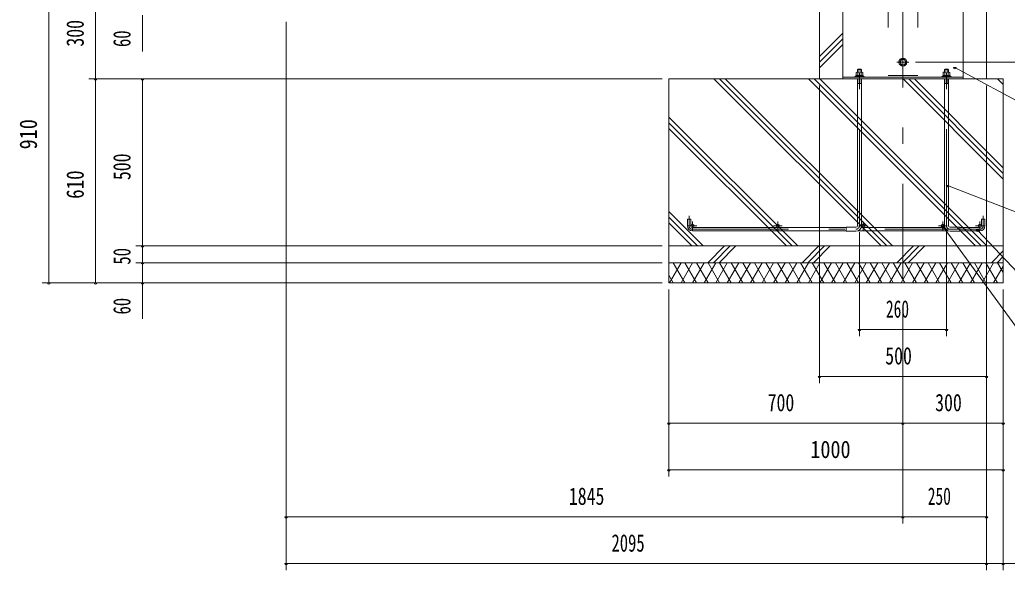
# Model space of a CAD drawing. Units: millimetres, scale not verified, with parts at other scales. Extents: x -25340 to 25345, y -10500 to 10500.
# Drawn here: x 13528 to 20913, y -3330 to 787 of the extents above; entities that cross this region are included whole.
import ezdxf
from ezdxf.enums import TextEntityAlignment as Align

# ---------------------------------------------------------------- set-up
doc = ezdxf.new("R2010")
doc.units = ezdxf.units.MM
doc.header["$LTSCALE"] = 60
doc.linetypes.add('USER2', pattern=[10, 4, -6])
doc.linetypes.add('USER3', pattern=[24, 12, -5, 2, -5])
for name, color, linetype, lineweight in [('0-6_2-02BOLD', 7, 'Continuous', 18), ('0-7_2-12HIDDEN', 3, 'USER2', 18), ('0-8_2-22CENTER', 3, 'USER3', 18), ('0-9_2-42THIN', 4, 'Continuous', 18), ('0-A_2-52DIM', 3, 'Continuous', 18), ('0-B_2-62HATCH', 2, 'Continuous', 18)]:
    doc.layers.add(name, color=color, linetype=linetype, lineweight=lineweight)
doc.styles.add('ＭＳ ゴシック', font='')
doc.styles.get('ＭＳ ゴシック').set_extended_font_data('MS Gothic')

msp = doc.modelspace()

# ---------------------------------------------------------------- linework, layer by layer
at = {"layer": '0-6_2-02BOLD'}
for p, q in [((19508.12, 969.93), (19508.12, 344.93)), ((19683.12, 969.93), (19683.12, 344.93)), ((20583.13, 969.93), (20583.13, 344.93)), ((20120.85, 448.68), (20145.39, 448.68)), ((20157.66, 469.93), (20145.39, 491.18)), ((20145.39, 448.68), (20157.66, 469.93)), ((19781.25, 369.43), (19781.25, 361.93)), ((19781.25, 369.43), (19835, 369.43)), ((19783.59, 392.17), (19787.5, 394.43)), ((19783.59, 392.17), (19783.59, 369.43)), ((19787.5, 394.43), (19828.75, 394.43)), ((19793.13, 412.67), (19823.13, 412.67)), ((19795.86, 392.17), (19795.86, 369.43)), ((19800.63, 361.93), (19808.12, 369.43)), ((19808.12, 361.93), (19815.62, 369.43)), ((19818.12, 417.67), (19823.13, 412.67)), ((19820.39, 392.17), (19820.39, 369.43)), ((19823.13, 394.43), (19823.13, 412.67)), ((19828.75, 394.43), (19832.66, 392.17)), ((19832.66, 392.17), (19832.66, 369.43)), ((19835, 369.43), (19835, 361.93)), ((20431.25, 369.43), (20431.25, 361.93)), ((20485, 369.43), (20431.25, 369.43)), ((20443.12, 394.43), (20443.12, 412.67)), ((20473.13, 412.67), (20443.12, 412.67)), ((20445.85, 392.17), (20445.85, 369.43)), ((20458.12, 361.93), (20450.62, 369.43)), ((20465.62, 361.93), (20458.12, 369.43)), ((20470.39, 392.17), (20470.39, 369.43)), ((20473.13, 394.43), (20473.13, 412.67)), ((20482.66, 392.17), (20482.66, 369.43)), ((20485, 369.43), (20485, 361.93)), ((18383.13, 344.93), (20883.12, 344.93)), ((18383.13, 344.93), (18383.13, -1180.07)), ((19683.12, 356.18), (20583.13, 356.18)), ((19773.13, 361.93), (19773.13, 356.18)), ((19793.13, -752.57), (19793.13, 344.93)), ((19793.13, 311.18), (19823.13, 311.18)), ((19823.13, -752.57), (19823.13, 344.93)), ((20443.12, -752.57), (20443.12, 344.93)), ((20473.13, 311.18), (20443.12, 311.18)), ((20473.13, -752.57), (20473.13, 344.93)), ((20493.12, 361.93), (20493.12, 356.18)), ((20883.12, 344.93), (20883.12, -1180.07)), ((18545.63, -705.07), (18520.63, -705.07)), ((18520.63, -755.07), (18520.63, -705.07)), ((18545.63, -755.07), (18545.63, -705.07)), ((20745.63, -755.07), (20745.63, -705.07)), ((18558.13, -767.57), (19708.13, -767.57)), ((18558.13, -792.57), (19708.13, -792.57)), ((19708.13, -795.07), (19708.13, -765.07)), ((19780.62, -765.07), (19708.13, -765.07)), ((19780.62, -795.07), (19708.13, -795.07)), ((20471.26, -792.57), (19794.98, -792.57)), ((20445.86, -767.57), (19820.39, -767.57)), ((20558.12, -795.07), (20485.63, -795.07)), ((20708.12, -767.57), (20558.12, -767.57)), ((20708.12, -792.57), (20558.12, -792.57)), ((20883.12, -905.07), (18383.13, -905.07)), ((20883.12, -1030.07), (18383.13, -1030.07)), ((20883.12, -1180.07), (18383.13, -1180.07))]:
    msp.add_line(p, q, dxfattribs=at)
for points in [[(20244.5, 1167.48), (20758.12, 1169.93), (20758.12, 344.93)], [(20120.85, 448.68), (20108.59, 469.93), (20120.85, 491.18), (20145.39, 491.18)], [(19793.13, 394.43), (19793.13, 412.67), (19798.12, 417.67), (19818.12, 417.67)], [(20482.66, 392.17), (20478.75, 394.43), (20437.5, 394.43), (20433.59, 392.17), (20433.59, 369.43)], [(20473.13, 412.67), (20468.12, 417.67), (20448.13, 417.67), (20443.12, 412.67)], [(19773.13, 361.93), (19843.12, 361.93), (19843.12, 356.18)], [(20493.12, 361.93), (20423.12, 361.93), (20423.12, 356.18)], [(20720.62, -755.07), (20720.62, -705.07), (20745.63, -705.07)], [(20558.12, -795.07), (20558.12, -765.07), (20485.63, -765.07)]]:
    msp.add_lwpolyline(points, dxfattribs=at)
for centre, radius in [((20133.12, 469.93), 30), ((20133.12, 469.93), 20.62), ((18558.13, -755.07), 12.5), ((19196.87, -755.07), 12.5), ((19835.62, -755.07), 12.5), ((20430.62, -755.07), 12.5), ((20708.12, -755.07), 12.5)]:
    msp.add_circle(centre, radius, dxfattribs=at)
for centre, radius, start, end in [((19789.72, 384.97), 9.46, 49.5701, 90), ((19808.12, 359.98), 34.45, 69.13593, 110.86406), ((19826.53, 384.97), 9.46, 90, 130.42989), ((20439.72, 384.97), 9.46, 49.57011, 90), ((20458.12, 359.98), 34.45, 69.13594, 110.86407), ((20476.53, 384.97), 9.46, 90, 130.4299), ((18558.13, -755.07), 37.5, 180, 270), ((19780.62, -752.57), 42.5, 270, 0), ((19780.62, -752.57), 12.5, 270, 0), ((20485.63, -752.57), 42.5, 180, 270), ((20485.63, -752.57), 12.5, 180, 270), ((20708.12, -755.07), 37.5, 270, 0)]:
    msp.add_arc(centre, radius, start, end, dxfattribs=at)
at = {"layer": '0-7_2-12HIDDEN'}
for p, q in [((20021.75, 969.93), (20021.75, 369.93)), ((20244.5, 969.93), (20244.5, 369.93)), ((20021.75, 369.93), (20244.5, 369.93))]:
    msp.add_line(p, q, dxfattribs=at)
at = {"layer": '0-8_2-22CENTER'}
for p, q in [((20133.12, 5319.93), (20133.12, -1305.07)), ((19808.12, -752.57), (19808.12, 447.67)), ((20088.12, 469.93), (20178.12, 469.93)), ((20458.12, -752.57), (20458.12, 447.67)), ((18533.13, -755.07), (18533.13, -680.07)), ((18558.13, -787.57), (18558.13, -722.57)), ((19196.87, -787.57), (19196.87, -722.57)), ((19835.62, -787.57), (19835.62, -722.57)), ((20430.62, -787.57), (20430.62, -722.57)), ((20708.12, -787.57), (20708.12, -722.57)), ((20733.12, -755.07), (20733.12, -680.07)), ((18590.63, -755.07), (18525.63, -755.07)), ((18558.13, -780.07), (20708.12, -780.07)), ((19229.37, -755.07), (19164.37, -755.07)), ((19868.12, -755.07), (19803.12, -755.07)), ((20463.12, -755.07), (20398.12, -755.07)), ((20740.62, -755.07), (20675.62, -755.07))]:
    msp.add_line(p, q, dxfattribs=at)
for centre, radius, start, end in [((18558.13, -755.07), 25, 180, 270), ((19780.62, -752.57), 27.5, 270, 0), ((20485.63, -752.57), 27.5, 180, 270), ((20708.12, -755.07), 25, 270, 0)]:
    msp.add_arc(centre, radius, start, end, dxfattribs=at)
at = {"layer": '0-9_2-42THIN'}
for p, q in [((19796.87, 394.43), (19796.87, 416.41)), ((19819.38, 394.43), (19819.38, 416.41)), ((20446.87, 394.43), (20446.87, 416.41)), ((20469.37, 394.43), (20469.37, 416.41)), ((19793.13, 304.69), (19796.87, 311.18)), ((19796.87, 311.18), (19796.87, 344.93)), ((19819.38, 311.18), (19819.38, 344.93)), ((19819.38, 311.18), (19823.13, 304.69)), ((20446.87, 311.18), (20443.12, 304.69)), ((20446.87, 311.18), (20446.87, 344.93)), ((20469.37, 311.18), (20469.37, 344.93)), ((20473.13, 304.69), (20469.37, 311.18))]:
    msp.add_line(p, q, dxfattribs=at)
at = {"layer": '0-A_2-52DIM'}
for p, q in [((13745.62, 1094.93), (13745.62, -1180.07)), ((14095.63, 344.93), (14095.63, 1094.93)), ((14445.63, 819.93), (14445.63, 549.93)), ((15520.62, -3330.07), (15520.62, 769.93)), ((21533.12, 469.93), (20228.12, 469.93)), ((20531.17, 428.62), (20511.17, 428.62)), ((20521.17, 428.62), (21883.13, -305.07)), ((14045.63, 344.93), (18333.13, 344.93)), ((14105.63, 344.93), (14085.63, 344.93)), ((14095.63, -1180.07), (14095.63, 344.93)), ((14455.62, 344.93), (14435.62, 344.93)), ((14445.63, 344.93), (14445.63, -905.07)), ((19508.12, -1930.07), (19508.12, 294.93)), ((20758.12, -3330.07), (20758.12, 294.93)), ((20475.82, -451.73), (20455.82, -451.73)), ((20465.82, -451.73), (21883.13, -1005.07)), ((19808.12, -1580.07), (19808.12, -802.57)), ((20444.25, -761.97), (20424.25, -761.97)), ((20434.25, -761.97), (21883.13, -2755.07)), ((20458.12, -1580.07), (20458.12, -802.57)), ((20700.4, -786.39), (20680.4, -786.39)), ((20690.4, -786.39), (21883.13, -2055.07)), ((14395.63, -905.07), (18333.13, -905.07)), ((14455.62, -905.07), (14435.62, -905.07)), ((14445.63, -905.07), (14445.63, -1030.07)), ((14395.63, -1030.07), (18333.13, -1030.07)), ((14455.62, -1030.07), (14435.62, -1030.07)), ((14445.63, -1030.07), (14445.63, -1180.07)), ((13695.62, -1180.07), (18333.13, -1180.07)), ((13755.62, -1180.07), (13735.62, -1180.07)), ((14105.63, -1180.07), (14085.63, -1180.07)), ((14455.62, -1180.07), (14435.62, -1180.07)), ((14445.63, -1180.07), (14445.63, -1450.07)), ((18383.13, -2630.07), (18383.13, -1230.07)), ((20883.12, -3330.07), (20883.12, -1230.07)), ((20133.12, -2980.07), (20133.12, -1355.07)), ((19818.12, -1530.07), (19798.12, -1530.07)), ((19808.12, -1530.07), (20458.12, -1530.07)), ((20468.12, -1530.07), (20448.12, -1530.07)), ((19518.12, -1880.07), (19498.12, -1880.07)), ((19508.12, -1880.07), (20758.12, -1880.07)), ((20768.12, -1880.07), (20748.12, -1880.07)), ((18393.13, -2230.07), (18373.13, -2230.07)), ((18383.13, -2230.07), (20133.12, -2230.07)), ((20143.12, -2230.07), (20123.12, -2230.07)), ((20133.12, -2230.07), (20883.12, -2230.07)), ((20893.12, -2230.07), (20873.12, -2230.07)), ((18393.13, -2580.07), (18373.13, -2580.07)), ((18383.13, -2580.07), (20883.12, -2580.07)), ((20893.12, -2580.07), (20873.12, -2580.07)), ((15530.62, -2930.07), (15510.62, -2930.07)), ((15520.62, -2930.07), (20133.12, -2930.07)), ((20143.12, -2930.07), (20123.12, -2930.07)), ((20133.12, -2930.07), (20758.12, -2930.07)), ((20768.12, -2930.07), (20748.12, -2930.07)), ((15530.62, -3280.07), (15510.62, -3280.07)), ((15520.62, -3280.07), (20758.12, -3280.07)), ((20768.12, -3280.07), (20748.12, -3280.07)), ((20758.12, -3280.07), (20883.12, -3280.07)), ((20893.12, -3280.07), (20873.12, -3280.07)), ((20883.12, -3280.07), (21153.12, -3280.07))]:
    msp.add_line(p, q, dxfattribs=at)
for centre in [(20521.17, 428.62), (14095.63, 344.93), (14445.62, 344.93), (20465.82, -451.73), (20434.25, -761.97), (20690.4, -786.39), (14445.62, -905.07), (14445.62, -1030.07), (13745.62, -1180.07), (14095.63, -1180.07), (14445.62, -1180.07), (19808.12, -1530.07), (20458.12, -1530.07), (19508.12, -1880.07), (20758.12, -1880.07), (18383.13, -2230.07), (20133.12, -2230.07), (20883.12, -2230.07), (18383.13, -2580.07), (20883.12, -2580.07), (15520.62, -2930.07), (20133.12, -2930.07), (20758.12, -2930.07), (15520.62, -3280.07), (20758.12, -3280.07), (20883.12, -3280.07)]:
    msp.add_arc(centre, 10, 180, 0, dxfattribs=at)
at = {"layer": '0-B_2-62HATCH'}
for p, q in [((19508.12, 512.36), (19683.12, 687.36)), ((19508.12, 469.93), (19683.12, 644.93)), ((19508.12, 427.5), (19683.12, 602.5)), ((18719.38, 344.93), (19969.38, -905.07)), ((18761.8, 344.93), (20011.8, -905.07)), ((18804.23, 344.93), (20054.23, -905.07)), ((19426.49, 344.93), (20676.49, -905.07)), ((19468.91, 344.93), (20718.91, -905.07)), ((19511.34, 344.93), (20761.34, -905.07)), ((20133.59, 344.93), (20883.12, -404.6)), ((20176.02, 344.93), (20883.12, -362.17)), ((20218.44, 344.93), (20883.12, -319.75)), ((20754.91, 344.93), (20758.12, 348.14)), ((20840.7, 344.93), (20883.12, 302.51)), ((18383.13, 58.93), (19347.12, -905.07)), ((18383.13, 16.5), (19304.7, -905.07)), ((18383.13, -25.92), (19262.27, -905.07)), ((18383.13, -648.18), (18640.02, -905.07)), ((18383.13, -690.6), (18597.59, -905.07)), ((18383.13, -733.03), (18555.17, -905.07)), ((18672.8, -1030.07), (18797.8, -905.07)), ((18715.23, -1030.07), (18840.23, -905.07)), ((18757.66, -1030.07), (18882.66, -905.07)), ((19379.91, -1030.07), (19504.91, -905.07)), ((19422.34, -1030.07), (19547.34, -905.07)), ((19464.76, -1030.07), (19589.76, -905.07)), ((20087.02, -1030.07), (20212.02, -905.07)), ((20129.44, -1030.07), (20254.44, -905.07)), ((20171.87, -1030.07), (20296.87, -905.07)), ((20794.12, -1030.07), (20883.12, -941.07)), ((18383.13, -1036.15), (18386.64, -1030.07)), ((18386.64, -1180.07), (18473.24, -1030.07)), ((18502.11, -1180.07), (18415.51, -1030.07)), ((18473.24, -1180.07), (18559.84, -1030.07)), ((18588.71, -1180.07), (18502.11, -1030.07)), ((18559.84, -1180.07), (18646.45, -1030.07)), ((18675.31, -1180.07), (18588.71, -1030.07)), ((18646.45, -1180.07), (18733.05, -1030.07)), ((18761.92, -1180.07), (18675.31, -1030.07)), ((18733.05, -1180.07), (18819.65, -1030.07)), ((18848.52, -1180.07), (18761.92, -1030.07)), ((18819.65, -1180.07), (18906.25, -1030.07)), ((18935.12, -1180.07), (18848.52, -1030.07)), ((18906.25, -1180.07), (18992.86, -1030.07)), ((19021.73, -1180.07), (18935.12, -1030.07)), ((18992.86, -1180.07), (19079.46, -1030.07)), ((19108.33, -1180.07), (19021.72, -1030.07)), ((19079.46, -1180.07), (19166.06, -1030.07)), ((19194.93, -1180.07), (19108.33, -1030.07)), ((19166.06, -1180.07), (19252.67, -1030.07)), ((19281.53, -1180.07), (19194.93, -1030.07)), ((19252.67, -1180.07), (19339.26, -1030.07)), ((19368.14, -1180.07), (19281.53, -1030.07)), ((19339.26, -1180.07), (19425.87, -1030.07)), ((19454.74, -1180.07), (19368.14, -1030.07)), ((19425.87, -1180.07), (19512.47, -1030.07)), ((19541.34, -1180.07), (19454.74, -1030.07)), ((19512.47, -1180.07), (19599.07, -1030.07)), ((19627.94, -1180.07), (19541.34, -1030.07)), ((19599.07, -1180.07), (19685.68, -1030.07)), ((19714.54, -1180.07), (19627.94, -1030.07)), ((19685.68, -1180.07), (19772.28, -1030.07)), ((19801.15, -1180.07), (19714.54, -1030.07)), ((19772.28, -1180.07), (19858.88, -1030.07)), ((19887.75, -1180.07), (19801.15, -1030.07)), ((19858.88, -1180.07), (19945.48, -1030.07)), ((19974.35, -1180.07), (19887.75, -1030.07)), ((19945.48, -1180.07), (20032.09, -1030.07)), ((20060.95, -1180.07), (19974.35, -1030.07)), ((20032.09, -1180.07), (20118.69, -1030.07)), ((20147.56, -1180.07), (20060.95, -1030.07)), ((20118.69, -1180.07), (20205.29, -1030.07)), ((20234.16, -1180.07), (20147.56, -1030.07)), ((20205.29, -1180.07), (20291.89, -1030.07)), ((20320.76, -1180.07), (20234.16, -1030.07)), ((20291.89, -1180.07), (20378.5, -1030.07)), ((20407.37, -1180.07), (20320.76, -1030.07)), ((20378.5, -1180.07), (20465.1, -1030.07)), ((20493.97, -1180.07), (20407.37, -1030.07)), ((20465.1, -1180.07), (20551.7, -1030.07)), ((20580.57, -1180.07), (20493.97, -1030.07)), ((20551.7, -1180.07), (20638.31, -1030.07)), ((20667.17, -1180.07), (20580.57, -1030.07)), ((20638.31, -1180.07), (20724.91, -1030.07)), ((20753.78, -1180.07), (20667.17, -1030.07)), ((20724.91, -1180.07), (20811.51, -1030.07)), ((20840.38, -1180.07), (20753.78, -1030.07)), ((20836.55, -1030.07), (20883.12, -983.5)), ((20883.12, -1104.11), (20840.38, -1030.07)), ((20878.98, -1030.07), (20883.12, -1025.92)), ((20811.51, -1180.07), (20883.12, -1056.03)), ((18415.51, -1180.07), (18383.13, -1123.99))]:
    msp.add_line(p, q, dxfattribs=at)

# ---------------------------------------------------------------- texts
at = {"layer": '0-A_2-52DIM', "color": 7, "style": 'ＭＳ ゴシック'}
for s, width, p in [('300', 0.75, (14045.63, 585.83)), ('60', 0.7, (14395.62, 582.81)), ('910', 0.85, (13695.62, -182.64)), ('500', 0.75, (14395.62, -412.51)), ('610', 0.8, (14045.63, -552.44)), ('50', 0.7, (14395.62, -1044.29)), ('60', 0.7, (14395.62, -1417.19))]:
    msp.add_text(s, height=130.2, rotation=90, dxfattribs=dict(at, width=width)).set_placement(p, align=Align.BOTTOM_LEFT)
for s, width, p in [('260', 0.65, (20005.85, -1480.07)), ('500', 0.75, (20000.68, -1830.07)), ('700', 0.75, (19121.12, -2180.07)), ('300', 0.75, (20374.02, -2180.07)), ('1000', 0.85, (19440.32, -2530.07)), ('1845', 0.75, (17634.65, -2880.07)), ('250', 0.65, (20318.79, -2880.07)), ('2095', 0.7, (17953.36, -3230.07))]:
    msp.add_text(s, height=130.2, dxfattribs=dict(at, width=width)).set_placement(p, align=Align.BOTTOM_LEFT)

doc.saveas('drawing.dxf')
